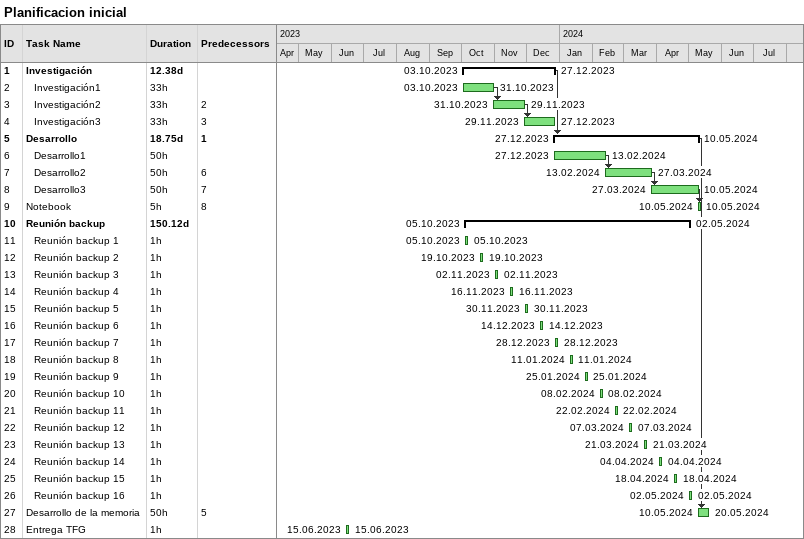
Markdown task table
Planificacion inicial

| ID | Level | Task | Duration | Start | Finish | Predecessors |
|---|---|---|---|---|---|---|
| 1 | 1 | **Investigación** | 12.38d | 2023-10-03 | 2023-12-27 |  |
| 2 | 2 | Investigación1 | 33h | 2023-10-03 | 2023-10-31 |  |
| 3 | 2 | Investigación2 | 33h | 2023-10-31 | 2023-11-29 | 2 |
| 4 | 2 | Investigación3 | 33h | 2023-11-29 | 2023-12-27 | 3 |
| 5 | 1 | **Desarrollo** | 18.75d | 2023-12-27 | 2024-05-10 | 1 |
| 6 | 2 | Desarrollo1 | 50h | 2023-12-27 | 2024-02-13 |  |
| 7 | 2 | Desarrollo2 | 50h | 2024-02-13 | 2024-03-27 | 6 |
| 8 | 2 | Desarrollo3 | 50h | 2024-03-27 | 2024-05-10 | 7 |
| 9 | 1 | Notebook | 5h | 2024-05-10 | 2024-05-10 | 8 |
| 10 | 1 | **Reunión backup** | 150.12d | 2023-10-05 | 2024-05-02 |  |
| 11 | 2 | Reunión backup 1 | 1h | 2023-10-05 | 2023-10-05 |  |
| 12 | 2 | Reunión backup 2 | 1h | 2023-10-19 | 2023-10-19 |  |
| 13 | 2 | Reunión backup 3 | 1h | 2023-11-02 | 2023-11-02 |  |
| 14 | 2 | Reunión backup 4 | 1h | 2023-11-16 | 2023-11-16 |  |
| 15 | 2 | Reunión backup 5 | 1h | 2023-11-30 | 2023-11-30 |  |
| 16 | 2 | Reunión backup 6 | 1h | 2023-12-14 | 2023-12-14 |  |
| 17 | 2 | Reunión backup 7 | 1h | 2023-12-28 | 2023-12-28 |  |
| 18 | 2 | Reunión backup 8 | 1h | 2024-01-11 | 2024-01-11 |  |
| 19 | 2 | Reunión backup 9 | 1h | 2024-01-25 | 2024-01-25 |  |
| 20 | 2 | Reunión backup 10 | 1h | 2024-02-08 | 2024-02-08 |  |
| 21 | 2 | Reunión backup 11 | 1h | 2024-02-22 | 2024-02-22 |  |
| 22 | 2 | Reunión backup 12 | 1h | 2024-03-07 | 2024-03-07 |  |
| 23 | 2 | Reunión backup 13 | 1h | 2024-03-21 | 2024-03-21 |  |
| 24 | 2 | Reunión backup 14 | 1h | 2024-04-04 | 2024-04-04 |  |
| 25 | 2 | Reunión backup 15 | 1h | 2024-04-18 | 2024-04-18 |  |
| 26 | 2 | Reunión backup 16 | 1h | 2024-05-02 | 2024-05-02 |  |
| 27 | 1 | Desarrollo de la memoria | 50h | 2024-05-10 | 2024-05-20 | 5 |
| 28 | 1 | Entrega TFG | 1h | 2023-06-15 | 2023-06-15 |  |
